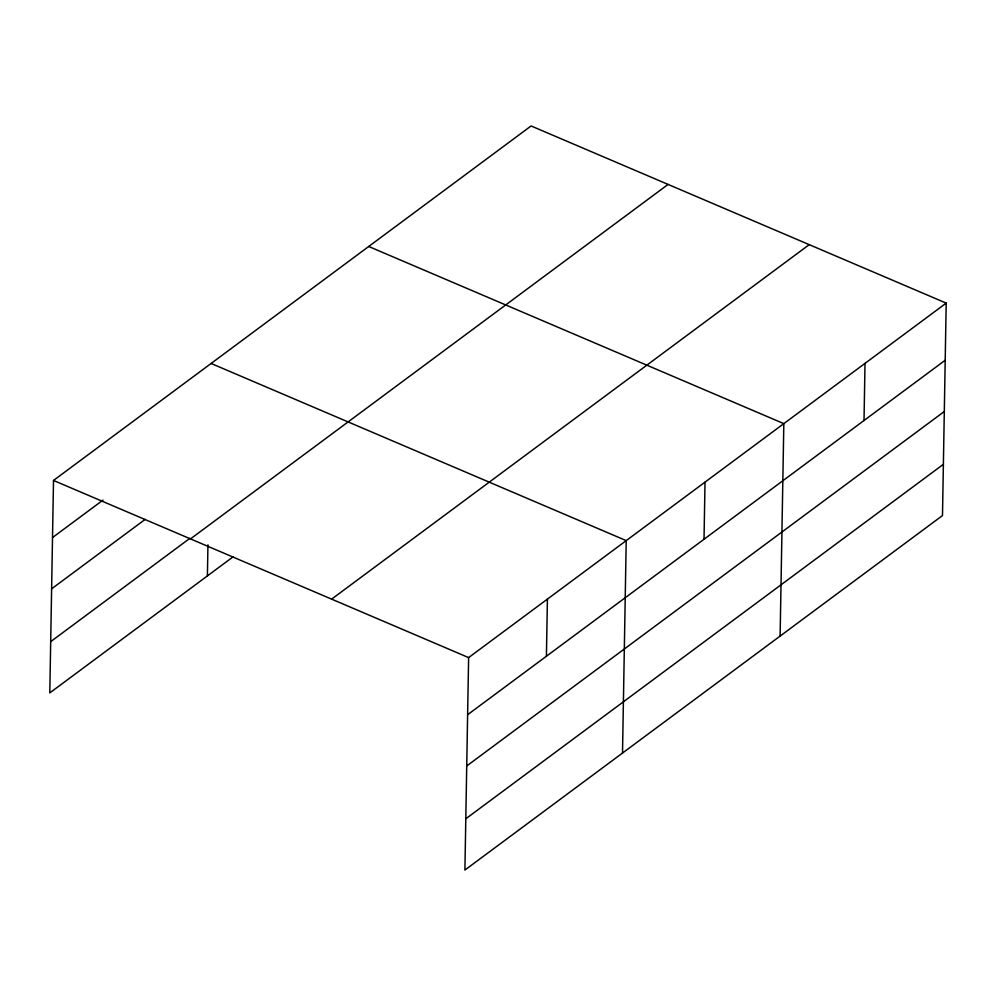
<?xml version="1.0" encoding="UTF-8"?>
<svg xmlns="http://www.w3.org/2000/svg" width="996" height="996" viewBox="0 0 996 996"><rect width="100%" height="100%" fill="white"/><g stroke="black" fill="none" stroke-linecap="round" stroke-linejoin="round"><path stroke-width="1.49" d="M946.2 303.108L468.618 657.597L464.908 870.043L942.49 515.555L946.2 303.108L531.092 125.957L53.51 480.446L49.8 692.892L233.263 556.714M207.405 575.912L207.94 544.849M546.418 656.227L547.414 599.106M622.512 753.063L626.223 540.616L211.115 363.465M704.023 539.247L705.019 482.126M780.117 636.083L783.827 423.636L368.719 246.485M864.018 420.499L865.014 363.378M52.514 537.566L102.999 500.104M51.618 588.823L145.192 519.364M50.696 641.636L189.825 538.363M190.497 538.898L668.079 184.422M331.631 599.131L809.213 244.655M467.622 714.717L945.204 360.241M466.726 765.974L944.308 411.497M465.804 818.787L943.386 464.31M53.51 480.446L468.618 657.597"/></g></svg>
